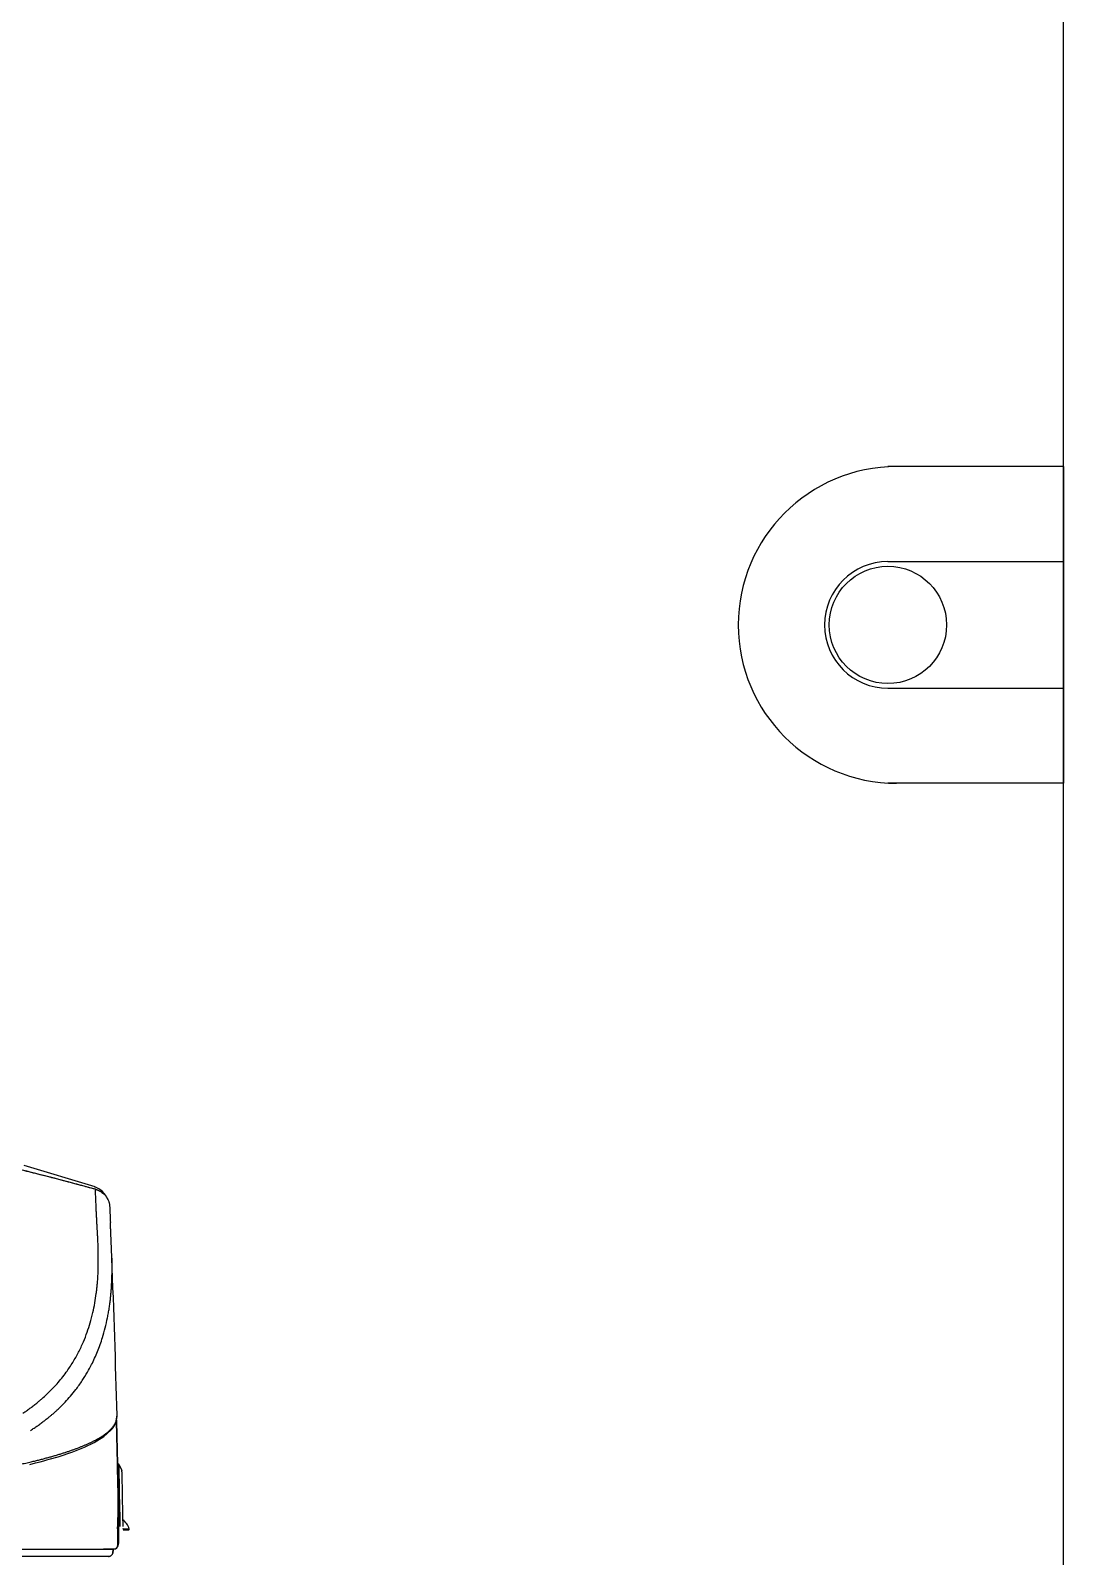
# Model space of a CAD drawing. Header units: millimetres. Extents: x 1416 to 7337, y -4252 to -1725.
# Drawn here: x 3150 to 3509, y -3519 to -2989 of the extents above; entities that cross this region are included whole.
import ezdxf

# ---------------------------------------------------------------- set-up
doc = ezdxf.new("R2010")
doc.units = ezdxf.units.MM
doc.header["$MEASUREMENT"] = 0
doc.layers.add('4', color=4, linetype='Continuous')
doc.layers.add('6', color=6, linetype='Continuous')

msp = doc.modelspace()

# ---------------------------------------------------------------- linework, layer by layer
for p, q in [((3172.60672, -3390.30667), (3147.95223, -3382.83463)), ((3181.021, -3486.85706), (3181.85875, -3488.87205)), ((3181.26581, -3502.41365), (3181.04111, -3488.10742)), ((3181.9478, -3490.03438), (3182.17249, -3504.34062)), ((3180.38094, -3509.13015), (3180.41408, -3513.38787)), ((2783.89468, -3516.199), (3178.78839, -3516.199))]:
    msp.add_line(p, q)
msp.add_lwpolyline([(3149.96144, -3486.68769), (3151.90494, -3486.21225), (3153.52596, -3485.79975), (3154.8475, -3485.45172), (3155.88885, -3485.16944), (3156.70903, -3484.94179), (3159.82546, -3484.02913), (3164.9429, -3482.32498), (3168.88873, -3480.76044), (3172.24529, -3479.15388), (3175.6655, -3477.04357), (3178.13286, -3474.84927), (3178.67598, -3474.18686), (3179.12887, -3473.52762), (3179.4716, -3472.91937), (3179.6229, -3472.60108), (3179.79818, -3472.16833), (3179.97116, -3471.6184), (3180.10805, -3470.94876), (3180.16794, -3470.15655)])
for centre, radius, start, end in [((2860.59254, -4533.63358), 1184.40363, 74.71644351, 75.99162838), ((3170.38214, -3397.05115), 7.04901, 19.44425, 73.3550489), ((-818.40708, -3573.69901), 4000, 1.48907899, 2.27282586), ((3179.2491, -3469.77912), 0.99334, 337.6779889, 1.4845904), ((3180.55931, -3487.04901), 0.5, 22.5752489, 90.0000383), ((3178.73472, -3510.79572), 6, 16.3023436, 54.0176662), ((3184.20654, -3509.19905), 0.29995, 269.4265575, 326.1760229), ((3184.20657, -3509.19901), 0.29994, 326.1655759, 22.9174183), ((3178.78839, -3514.199), 2, 270, 0.3085242)]:
    msp.add_arc(centre, radius, start, end)
for points, knots in [([(3172.72756, -3391.11069), (3171.82126, -3390.86674), (3170.14817, -3390.4164), (3166.53137, -3389.44621), (3162.56558, -3388.39066), (3157.98324, -3387.18977), (3154.81422, -3386.37425), (3152.38959, -3385.75944), (3150.84358, -3385.3714), (3149.33099, -3384.99554), (3148.3344, -3384.75145), (3147.83708, -3384.62964)], [0, 0, 0, 0, 0.1075046289, 0.1984617081, 0.4295832926, 0.5800274337, 0.7483509617, 0.8132989489, 0.8759543796, 0.9380992801, 1, 1, 1, 1]), ([(3172.72754, -3391.11077), (3172.80287, -3391.13243), (3172.9561, -3391.1765), (3173.18585, -3391.25309), (3173.41968, -3391.33937), (3173.65662, -3391.43657), (3173.89597, -3391.54503), (3174.13686, -3391.6653), (3174.37842, -3391.79783), (3174.7836, -3392.0416), (3175.43462, -3392.51067), (3176.22229, -3393.28982), (3176.8588, -3394.21069), (3177.22229, -3394.98027), (3177.41735, -3395.53923), (3177.53093, -3395.95308), (3177.61389, -3396.36161), (3177.67064, -3396.76273), (3177.68716, -3397.02917), (3177.69528, -3397.16017)], [0, 0, 0, 0, 0.026709683, 0.05432551, 0.082846763, 0.112270567, 0.142590236, 0.173795703, 0.205876749, 0.238822715, 0.339761138, 0.48945786, 0.636141232, 0.746777244, 0.800714987, 0.852979185, 0.903600464, 0.952605131, 1, 1, 1, 1]), ([(3173.56437, -3408.32494), (3173.55394, -3408.13739), (3173.53327, -3407.76601), (3173.5032, -3407.22711), (3173.47419, -3406.70781), (3173.44625, -3406.20827), (3173.41935, -3405.72752), (3173.39346, -3405.26496), (3173.36856, -3404.81988), (3173.34463, -3404.39167), (3173.32164, -3403.97969), (3173.29958, -3403.58336), (3173.27842, -3403.2021), (3173.25814, -3402.83538), (3173.23873, -3402.48265), (3173.22017, -3402.14341), (3173.20244, -3401.81718), (3173.18552, -3401.50348), (3173.16099, -3401.04442), (3173.12989, -3400.4523), (3173.09377, -3399.74617), (3173.06059, -3399.07686), (3173.03032, -3398.44395), (3173.00292, -3397.84671), (3172.97846, -3397.28551), (3172.95665, -3396.75667), (3172.94453, -3396.43372), (3172.93847, -3396.27208)], [0, 0, 0, 0, 0.034257084, 0.067836336, 0.100752511, 0.133019496, 0.164650343, 0.195657306, 0.226051871, 0.255844792, 0.285046123, 0.313665246, 0.341710904, 0.369191229, 0.396113774, 0.422485534, 0.448312979, 0.473602077, 0.498358323, 0.561361968, 0.624176146, 0.686853444, 0.749446016, 0.812005641, 0.874583767, 0.93723157, 1, 1, 1, 1]), ([(3177.69528, -3397.16017), (3177.70283, -3397.33118), (3177.71788, -3397.67221), (3177.74076, -3398.19245), (3177.76377, -3398.71717), (3177.78694, -3399.24711), (3177.81561, -3399.90495), (3177.85014, -3400.70034), (3177.89081, -3401.64218), (3177.9186, -3402.29006), (3177.93249, -3402.61403)], [0, 0, 0, 0, 0.101266978, 0.20194048, 0.302020899, 0.401508637, 0.500404103, 0.666900148, 0.833431441, 1, 1, 1, 1]), ([(3178.41932, -3414.39189), (3178.41224, -3414.21445), (3178.39808, -3413.85957), (3178.37724, -3413.33932), (3178.35669, -3412.8279), (3178.33646, -3412.3262), (3178.31656, -3411.83398), (3178.29698, -3411.35132), (3178.27773, -3410.8782), (3178.25882, -3410.41463), (3178.24024, -3409.96062), (3178.22201, -3409.51618), (3178.20412, -3409.0813), (3178.18658, -3408.656), (3178.16939, -3408.24027), (3178.15256, -3407.83411), (3178.1208, -3407.06975), (3178.0762, -3406.00276), (3178.0345, -3405.01303), (3178.00109, -3404.22363), (3177.97767, -3403.67237), (3177.95572, -3403.15738), (3177.94178, -3402.83115), (3177.93491, -3402.67054), (3177.93249, -3402.61403)], [0, 0, 0, 0, 0.033220252, 0.066440012, 0.099659427, 0.132878644, 0.166097806, 0.199317053, 0.232536523, 0.265756351, 0.298976667, 0.332197602, 0.365419203, 0.39864138, 0.43186402, 0.46508701, 0.498310229, 0.62397198, 0.749629113, 0.790080651, 0.874846107, 0.935638652, 0.977356859, 1, 1, 1, 1]), ([(3173.60143, -3409.02163), (3173.59505, -3408.90223), (3173.58252, -3408.66752), (3173.57035, -3408.4378), (3173.56437, -3408.32494)], [0, 0, 0, 0, 0.508705876, 1, 1, 1, 1]), ([(3173.72952, -3414.61916), (3173.7297, -3414.48677), (3173.73008, -3414.19395), (3173.72894, -3413.71873), (3173.7251, -3413.09001), (3173.7171, -3412.43704), (3173.70221, -3411.64807), (3173.68022, -3410.83137), (3173.64669, -3409.90728), (3173.61642, -3409.31498), (3173.60143, -3409.02163)], [0, 0, 0, 0, 0.066399029, 0.146846604, 0.241592239, 0.389763039, 0.488392018, 0.661021585, 0.832112084, 1, 1, 1, 1]), ([(3151.10646, -3466.39012), (3151.31756, -3466.22758), (3151.72671, -3465.91256), (3152.31083, -3465.44822), (3152.8501, -3465.01006), (3153.34522, -3464.59849), (3153.79768, -3464.21449), (3154.60528, -3463.51541), (3155.74662, -3462.48116), (3157.49701, -3460.7754), (3159.85406, -3458.2423), (3162.45334, -3454.99596), (3164.90872, -3451.33146), (3166.88838, -3447.80153), (3168.53516, -3444.29634), (3169.86542, -3440.89044), (3170.96016, -3437.4978), (3171.84432, -3434.11106), (3172.54636, -3430.68348), (3172.97503, -3427.92627), (3173.23798, -3425.76787), (3173.39651, -3424.20292), (3173.52482, -3422.62814), (3173.62346, -3421.04401), (3173.69322, -3419.45118), (3173.73404, -3417.84978), (3173.74901, -3416.24187), (3173.736, -3415.15899), (3173.72952, -3414.61916)], [0, 0, 0, 0, 0.013634095, 0.026425783, 0.038376016, 0.049485576, 0.0597551, 0.069185099, 0.105086529, 0.140394854, 0.198190777, 0.289343187, 0.363736015, 0.435793278, 0.506653765, 0.569919132, 0.628064182, 0.691355166, 0.74811628, 0.802719583, 0.827873469, 0.852887298, 0.87776075, 0.902493343, 0.927084438, 0.951533237, 0.975838791, 1, 1, 1, 1]), ([(3154.46074, -3471.96143), (3154.65508, -3471.81503), (3155.06277, -3471.50792), (3155.69243, -3471.01901), (3156.36899, -3470.48038), (3157.08912, -3469.88973), (3157.85035, -3469.24524), (3158.64964, -3468.54479), (3160.15143, -3467.17905), (3162.00615, -3465.34036), (3164.14413, -3462.95636), (3166.14677, -3460.48624), (3168.11835, -3457.72648), (3169.91485, -3454.822), (3171.72645, -3451.47557), (3173.53155, -3447.50574), (3175.06076, -3443.20921), (3176.17023, -3439.26422), (3176.81873, -3436.39687), (3177.25055, -3434.10029), (3177.52619, -3432.42835), (3177.76583, -3430.74789), (3177.97045, -3429.05963), (3178.14095, -3427.36424), (3178.27848, -3425.66255), (3178.38324, -3423.95483), (3178.45889, -3422.24359), (3178.48393, -3421.09146), (3178.49639, -3420.51794)], [0, 0, 0, 0, 0.012319478, 0.025843422, 0.040571886, 0.05650491, 0.073642524, 0.091984735, 0.11153153, 0.179206652, 0.228993643, 0.281091567, 0.348791248, 0.410445532, 0.463524412, 0.551226429, 0.640369725, 0.699579103, 0.759148829, 0.786828314, 0.814278217, 0.841498593, 0.868489479, 0.895250899, 0.921782829, 0.948085115, 0.97415757, 1, 1, 1, 1]), ([(3147.54378, -3468.91552), (3147.75984, -3468.77215), (3148.18732, -3468.4885), (3148.8111, -3468.06099), (3149.41421, -3467.63796), (3149.99661, -3467.21889), (3150.55999, -3466.80436), (3150.92559, -3466.52722), (3151.10646, -3466.39012)], [0, 0, 0, 0, 0.17570294, 0.347643775, 0.51594637, 0.680716631, 0.842043512, 1, 1, 1, 1]), ([(3150.42759, -3485.79845), (3150.66974, -3485.7404), (3151.15425, -3485.62426), (3151.87025, -3485.44923), (3152.57877, -3485.2735), (3153.27896, -3485.09703), (3153.971, -3484.91982), (3154.65482, -3484.74187), (3155.33038, -3484.56318), (3155.99766, -3484.38376), (3156.65662, -3484.20359), (3157.30723, -3484.02269), (3157.94946, -3483.84105), (3158.58327, -3483.65868), (3159.20863, -3483.47556), (3159.82551, -3483.29171), (3160.43388, -3483.10712), (3161.03371, -3482.92179), (3161.62495, -3482.73572), (3162.20759, -3482.54891), (3162.78159, -3482.36137), (3163.34692, -3482.17309), (3163.90354, -3481.98407), (3164.45143, -3481.79431), (3164.99054, -3481.60381), (3165.52086, -3481.41258), (3166.04235, -3481.2206), (3166.55497, -3481.02789), (3167.0587, -3480.83445), (3167.5535, -3480.64026), (3168.03935, -3480.44534), (3168.51621, -3480.24967), (3168.98405, -3480.05327), (3169.44284, -3479.85613), (3169.89254, -3479.65826), (3170.33314, -3479.45964), (3170.76459, -3479.26029), (3171.18686, -3479.0602), (3171.59993, -3478.85937), (3172.00377, -3478.6578), (3172.39834, -3478.4555), (3172.8903, -3478.19623), (3173.4687, -3477.87896), (3174.11908, -3477.50247), (3174.73882, -3477.12284), (3175.32758, -3476.74008), (3175.88498, -3476.35418), (3176.41068, -3475.96514), (3176.90431, -3475.57296), (3177.36552, -3475.17765), (3177.79395, -3474.77921), (3178.18924, -3474.37762), (3178.55103, -3473.9729), (3178.87897, -3473.56505), (3179.1727, -3473.15406), (3179.43187, -3472.73993), (3179.65611, -3472.32266), (3179.84508, -3471.90226), (3179.99837, -3471.47872), (3180.11587, -3471.05206), (3180.19631, -3470.62222), (3180.24272, -3470.18938), (3180.24231, -3469.89887), (3180.24211, -3469.75338)], [0, 0, 0, 0, 0.012213519, 0.024438109, 0.036673771, 0.048920505, 0.06117831, 0.073447188, 0.085727138, 0.09801816, 0.110320254, 0.122633421, 0.13495766, 0.147292971, 0.159639356, 0.171996812, 0.184365342, 0.196744944, 0.209135619, 0.221537366, 0.233950187, 0.24637408, 0.258809047, 0.271255086, 0.283712198, 0.296180383, 0.308659641, 0.321149973, 0.333651377, 0.346163854, 0.358687404, 0.371222027, 0.383767722, 0.396324491, 0.408892333, 0.421471247, 0.434061234, 0.446662294, 0.459274427, 0.471897632, 0.48453191, 0.49717726, 0.520338869, 0.543578728, 0.566896834, 0.590293185, 0.613767779, 0.637320613, 0.660951685, 0.684660992, 0.708448531, 0.7323143, 0.756258296, 0.780280516, 0.804380956, 0.828559613, 0.852816484, 0.877151565, 0.901564853, 0.926056345, 0.950626036, 0.975273922, 1, 1, 1, 1]), ([(3150.8573, -3474.48709), (3151.06073, -3474.35264), (3151.46883, -3474.08294), (3152.07416, -3473.67195), (3152.67674, -3473.2546), (3153.27565, -3472.83032), (3153.87158, -3472.39951), (3154.26397, -3472.10775), (3154.46075, -3471.96143)], [0, 0, 0, 0, 0.164177071, 0.329349861, 0.495518311, 0.662682711, 0.830843327, 1, 1, 1, 1]), ([(3180.03207, -3471.32039), (3180.03445, -3471.40702), (3180.16762, -3476.26867), (3180.36092, -3484.96237), (3180.61367, -3496.9517), (3180.73276, -3503.86142), (3180.78836, -3514.18823)], [0, 0, 0, 0, 0.0060175252, 0.3376889408, 0.6690268614, 0.9690586347, 0.9690586347, 0.9690586347, 0.9690586347]), ([(3180.38094, -3509.13015), (3180.74454, -3504.53645), (3180.62202, -3497.33714), (3180.36106, -3484.96218), (3180.16825, -3476.28185), (3180.03539, -3471.43396), (3180.03339, -3471.36081)], [0, 0, 0, 0, 0.3312787529, 0.6629221959, 0.9949142774, 1, 1, 1, 1]), ([(3085.30791, -3493.32127), (3085.67551, -3493.29689), (3086.41112, -3493.2481), (3087.50664, -3493.17423), (3088.59706, -3493.09981), (3089.6817, -3493.02479), (3090.76069, -3492.94919), (3091.8339, -3492.87301), (3092.9013, -3492.79624), (3093.96282, -3492.71889), (3095.01841, -3492.64095), (3096.068, -3492.56243), (3097.11153, -3492.48332), (3098.14894, -3492.40362), (3099.18019, -3492.32334), (3100.20519, -3492.24248), (3101.22391, -3492.16103), (3102.23627, -3492.07899), (3103.24222, -3491.99637), (3104.24169, -3491.91316), (3105.23464, -3491.82937), (3106.22099, -3491.745), (3107.20069, -3491.66003), (3108.17368, -3491.57449), (3109.13991, -3491.48835), (3110.0993, -3491.40164), (3111.05181, -3491.31433), (3111.99737, -3491.22645), (3112.93592, -3491.13797), (3113.86741, -3491.04891), (3114.79177, -3490.95927), (3115.70896, -3490.86904), (3116.6189, -3490.77823), (3117.52154, -3490.68683), (3118.41682, -3490.59484), (3119.30468, -3490.50227), (3120.18506, -3490.40912), (3121.05791, -3490.31538), (3121.92316, -3490.22105), (3122.78077, -3490.12614), (3123.63066, -3490.03065), (3124.69664, -3489.90903), (3125.97052, -3489.76051), (3127.441, -3489.58419), (3128.8887, -3489.40557), (3130.31309, -3489.22466), (3131.71362, -3489.04146), (3133.08977, -3488.85596), (3134.44099, -3488.66818), (3135.76674, -3488.47809), (3137.06647, -3488.28572), (3138.33965, -3488.09106), (3139.58572, -3487.8941), (3140.80415, -3487.69484), (3141.99437, -3487.4933), (3143.15584, -3487.28946), (3144.28801, -3487.08333), (3145.39034, -3486.87491), (3146.46222, -3486.66419), (3147.50334, -3486.45119), (3148.51225, -3486.23587), (3149.49172, -3486.01836), (3150.11523, -3485.87184), (3150.42759, -3485.79845)], [0, 0, 0, 0, 0.0122212979, 0.0244557327, 0.0367033048, 0.0489640149, 0.0612378634, 0.0735248507, 0.0858249775, 0.0981382441, 0.110464651, 0.1228041987, 0.1351568876, 0.1475227182, 0.1599016909, 0.1722938062, 0.1846990644, 0.1971174661, 0.2095490115, 0.2219937011, 0.2344515354, 0.2469225146, 0.2594066392, 0.2719039095, 0.2844143259, 0.2969378888, 0.3094745985, 0.3220244554, 0.3345874597, 0.3471636118, 0.3597529121, 0.3723553609, 0.3849709584, 0.3975997049, 0.4102416008, 0.4228966463, 0.4355648417, 0.4482461873, 0.4609406833, 0.47364833, 0.4863691277, 0.4991030765, 0.5220053093, 0.5450025533, 0.5680948072, 0.5912820701, 0.6145643406, 0.6379416171, 0.6614138981, 0.6849811818, 0.7086434661, 0.732400749, 0.7562530282, 0.7802003012, 0.8042425655, 0.8283798183, 0.8526120566, 0.8769392774, 0.9013614775, 0.9258786534, 0.9504908016, 0.9751979185, 1, 1, 1, 1]), ([(3181.04111, -3488.10742), (3181.03538, -3487.74817), (3181.02394, -3487.02961), (3181.02197, -3486.91458), (3181.02099, -3486.85706)], [0, 0, 0, 0, 0.499977211, 1, 1, 1, 1]), ([(3181.93532, -3489.24042), (3181.93588, -3489.27599), (3181.93699, -3489.34713), (3181.94419, -3489.80529), (3181.9478, -3490.03438)], [0, 0, 0, 0, 0.500000278, 1, 1, 1, 1]), ([(3181.36048, -3508.312), (3181.35128, -3507.73923), (3181.33287, -3506.59369), (3181.30694, -3504.97571), (3181.28352, -3503.51872), (3181.27172, -3502.782), (3181.26581, -3502.41365)], [0, 0, 0, 0, 0.2500024323, 0.5000105328, 0.7500158692, 1, 1, 1, 1]), ([(3182.17249, -3504.34062), (3182.17633, -3504.58472), (3182.18411, -3505.07985), (3182.19957, -3506.06429), (3182.21676, -3507.15948), (3182.22888, -3507.93069), (3182.23485, -3508.3109)], [0, 0, 0, 0, 0.246497218, 0.499999529, 0.753503231, 1, 1, 1, 1]), ([(3182.42183, -3509.08497), (3182.36968, -3509.10389), (3182.29172, -3509.13219), (3182.27614, -3509.15883), (3182.27099, -3509.16765)], [0, 0, 0, 0, 0.668915513, 1, 1, 1, 1]), ([(3184.21109, -3509.499), (3184.13176, -3509.499), (3183.98217, -3509.499), (3182.8696, -3509.499), (3182.34698, -3509.499)], [0, 0, 0, 0, 0.530261065, 1, 1, 1, 1]), ([(3182.42183, -3509.08497), (3182.66338, -3509.08955), (3183.20219, -3509.09978), (3183.85708, -3509.10827), (3184.3359, -3509.11369), (3184.56046, -3509.11552), (3184.49211, -3509.11494), (3184.49092, -3509.11493)], [0, 0, 0, 0, 0.18468488, 0.411974025, 0.681891452, 0.994454992, 1, 1, 1, 1]), ([(3180.41559, -3513.38783), (3180.41511, -3513.44583), (3180.41417, -3513.56173), (3180.41215, -3513.72486), (3180.40969, -3513.87991), (3180.40674, -3514.02615), (3180.4033, -3514.16381), (3180.39937, -3514.29283), (3180.39493, -3514.41327), (3180.38999, -3514.52512), (3180.38454, -3514.62841), (3180.37656, -3514.75497), (3180.36532, -3514.89114), (3180.34981, -3515.01857), (3180.33229, -3515.10867), (3180.31292, -3515.16491), (3180.29834, -3515.17178), (3180.29106, -3515.17522)], [0, 0, 0, 0, 0.050109507, 0.100131748, 0.150090527, 0.200009642, 0.249912848, 0.299823827, 0.349766151, 0.399763244, 0.449838358, 0.500014533, 0.600849699, 0.701077743, 0.800886596, 0.900464723, 1, 1, 1, 1]), ([(3177.26548, -3518.69901), (3177.0074, -3518.69901), (3176.49129, -3518.69901), (3175.72923, -3518.69901), (3174.97613, -3518.69901), (3174.23283, -3518.69901), (3137.445, -3518.69901), (3136.72092, -3518.69901), (3136.00647, -3518.69901), (2810.65875, -3518.69901), (2809.96356, -3518.69901), (2809.278, -3518.69901), (2808.60206, -3518.69901), (2807.93576, -3518.69901), (2807.27908, -3518.69901), (2806.63203, -3518.69901), (2805.99461, -3518.69901), (2805.36681, -3518.69901), (2804.74865, -3518.69901), (2803.42798, -3518.69901), (2801.48479, -3518.69901), (2799.05983, -3518.69901), (2796.83447, -3518.69901), (2794.80922, -3518.69901), (2792.98471, -3518.69901), (2791.362, -3518.69901), (2789.94146, -3518.69901), (2788.94941, -3518.69901), (2788.27535, -3518.69901), (2787.84015, -3518.69901), (2787.44496, -3518.69901), (2787.08975, -3518.69901), (2786.77461, -3518.69901), (2786.49927, -3518.69901), (2786.2647, -3518.69901), (2786.06727, -3518.69901), (2785.96948, -3518.69901), (2785.92058, -3518.69901)], [0, 0, 0, 0, 0.0138759299, 0.0277500418, 0.0416225604, 0.0554937106, 0.0693637172, 0.0832328051, 0.0971011994, 0.1109691249, 0.1248368067, 0.13870447, 0.1525723396, 0.1664406406, 0.1803095981, 0.194179437, 0.2080503822, 0.2219226587, 0.2357964912, 0.2496721045, 0.312263331, 0.3748346528, 0.4374067373, 0.500000251, 0.5625914782, 0.6251628002, 0.6877348845, 0.7503283976, 0.7780774862, 0.8058204257, 0.833559015, 0.8612950539, 0.8890303427, 0.9167666818, 0.9445058715, 0.9722497113, 1, 1, 1, 1]), ([(3177.83228, -3516.19897), (3177.79564, -3516.19897), (3177.70803, -3516.19898), (3177.54665, -3516.19899), (3177.32813, -3516.19901), (3177.07307, -3516.19901), (3176.79702, -3516.199), (3176.51049, -3516.19901), (3176.18363, -3516.19901), (3175.85743, -3516.19898), (3175.62959, -3516.19897), (3175.53957, -3516.19897)], [0, 0, 0, 0, 0.059890449, 0.143198664, 0.249924326, 0.382787263, 0.500085951, 0.618462442, 0.75020478, 0.901304502, 1, 1, 1, 1]), ([(3177.26519, -3518.69901), (3177.46147, -3518.69901), (3177.65767, -3518.65996), (3178.02035, -3518.50968), (3178.18668, -3518.3985), (3178.46425, -3518.12082), (3178.57539, -3517.95443), (3178.72561, -3517.59162), (3178.76464, -3517.39534), (3178.76464, -3517.19899)], [0, 0, 0, 0, 0.25, 0.25, 0.5, 0.5, 0.75, 0.75, 1, 1, 1, 1]), ([(3178.76486, -3517.19901), (3178.76486, -3517.39535), (3178.72583, -3517.59162), (3178.57562, -3517.95441), (3178.46448, -3518.1208), (3178.18692, -3518.39848), (3178.0206, -3518.50966), (3177.65794, -3518.65995), (3177.46175, -3518.699), (3177.26548, -3518.69901)], [0, 0, 0, 0, 0.25, 0.25, 0.5, 0.5, 0.75, 0.75, 1, 1, 1, 1]), ([(3179.29137, -3516.199), (3179.26873, -3516.199), (3179.22139, -3516.19901), (3179.13304, -3516.19901), (3179.02497, -3516.19902), (3178.8931, -3516.19902), (3178.7297, -3516.19903), (3178.54065, -3516.19902), (3178.2966, -3516.19902), (3178.06205, -3516.19899), (3177.88477, -3516.19897), (3177.83228, -3516.19896)], [0, 0, 0, 0, 0.0836871882, 0.1750119268, 0.2739741661, 0.3805738412, 0.4948108719, 0.6262684625, 0.7457889901, 0.9247474916, 1, 1, 1, 1]), ([(3178.89568, -3516.199), (3178.88824, -3516.37872), (3178.85873, -3517.0909), (3178.80489, -3517.15275), (3178.76464, -3517.19899)], [0, 0, 0, 0, 0.252346448, 1, 1, 1, 1]), ([(3178.76485, -3517.19901), (3178.80511, -3517.15279), (3178.85895, -3517.09097), (3178.88845, -3516.37877), (3178.89589, -3516.199)], [0, 0, 0, 0, 0.747585155, 1, 1, 1, 1]), ([(3180.29105, -3515.17522), (3180.29421, -3515.30809), (3180.27054, -3515.44154), (3180.17323, -3515.68889), (3180.09963, -3515.80268), (3179.91395, -3515.99284), (3179.80196, -3516.06912), (3179.55705, -3516.17224), (3179.42423, -3516.19904), (3179.29137, -3516.199)], [0, 0, 0, 0, 0.25, 0.25, 0.5, 0.5, 0.75, 0.75, 1, 1, 1, 1])]:
    msp.add_open_spline(points, degree=3, knots=knots)
for points, degree in [([(3172.64132, -3391.09405), (3172.68443, -3391.10241), (3172.72754, -3391.11077)], 2), ([(3172.93847, -3396.27208), (3172.86391, -3394.41712), (3172.79493, -3392.7239), (3172.72756, -3391.11069)], 3), ([(3178.44619, -3415.06744), (3178.43712, -3414.839), (3178.42816, -3414.61368), (3178.41932, -3414.39189)], 3), ([(3178.44619, -3415.06744), (3178.44877, -3415.34706), (3178.45134, -3415.62668)], 2), ([(3178.45134, -3415.62668), (3178.47387, -3418.07231), (3178.49639, -3420.51794)], 2), ([(3150.18482, -3474.92736), (3150.41024, -3474.78027), (3150.6344, -3474.63351), (3150.8573, -3474.48709)], 3), ([(3180.37796, -3485.84242), (3180.37937, -3485.90659), (3180.38078, -3485.97076)], 2), ([(3181.93532, -3489.24042), (3181.89704, -3489.05623), (3181.85875, -3488.87205)], 2)]:
    msp.add_open_spline(points, degree=degree)
at = {"layer": '4'}
for p, q in [((3509.09278, -3140.04316), (3448.09278, -3140.04316)), ((3509.09278, -3140.04316), (3509.09278, -3250.04316)), ((3448.09278, -3173.04316), (3509.09278, -3173.04316)), ((3448.09278, -3217.04316), (3509.09278, -3217.04316)), ((3509.09278, -3250.04316), (3448.09278, -3250.04316))]:
    msp.add_line(p, q, dxfattribs=at)
msp.add_circle((3448.09278, -3195.04316), 20.37908, dxfattribs=at)
for centre, radius in [((3451.09278, -3195.04316), 55), ((3448.09278, -3195.04316), 22)]:
    msp.add_arc(centre, radius, 90, 270, dxfattribs=at)
at = {"layer": '6'}
msp.add_lwpolyline([(2581.59278, -1980.00858), (1581.59278, -1980.00858), (1581.59278, -3905.04316), (3509.09278, -3905.04316), (3509.09278, -2880.04316)], dxfattribs=at)

doc.saveas('drawing.dxf')
